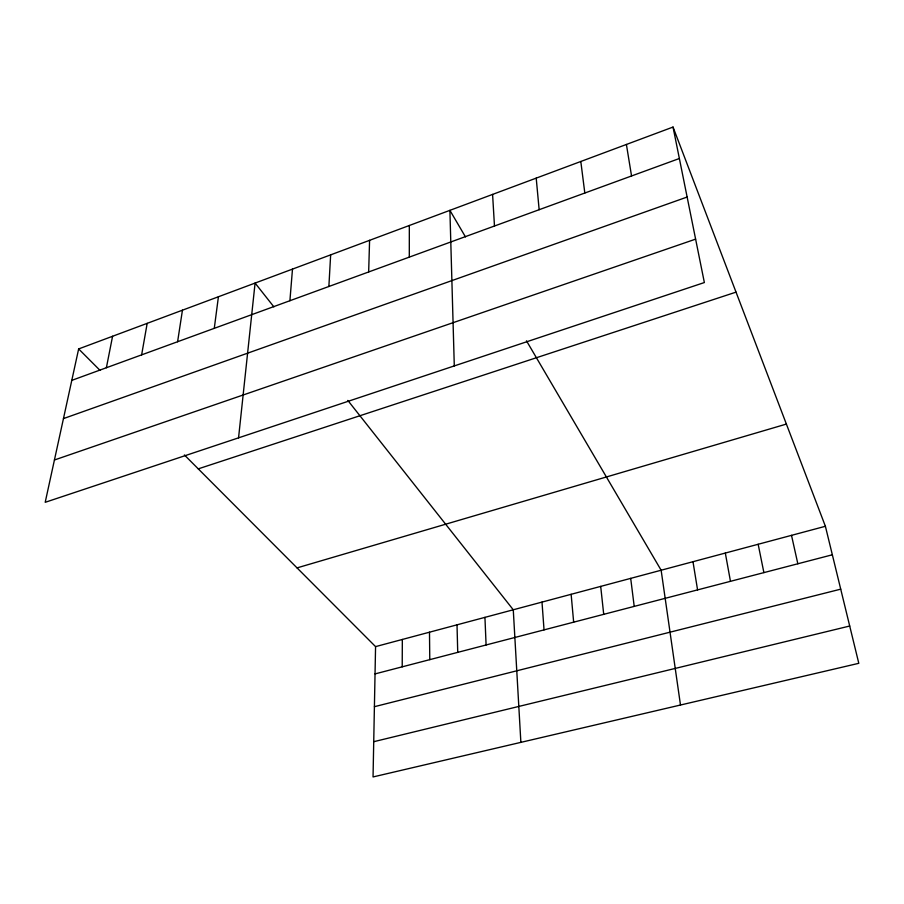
<?xml version="1.0" encoding="UTF-8"?>
<svg xmlns="http://www.w3.org/2000/svg" width="904" height="904" viewBox="0 0 904 904"><rect width="100%" height="100%" fill="white"/><g stroke="black" fill="none" stroke-linecap="round" stroke-linejoin="round"><path stroke-width="1.36" d="M409.297 257.12L409.331 225.492M402.212 666.836L402.337 639.456M184.393 454.949L375.567 646.62L373.047 776.943L858.8 663.31L825.397 526.286L673.028 127.057L78.648 348.933L45.2 502.308L704.363 282.545L673.028 127.057M368.662 271.957L369.589 240.328M328.875 286.489L330.649 254.86M289.901 300.727L292.489 269.109M238.554 437.841L255.086 283.065L273.878 306.851M214.282 328.333L218.418 296.761M177.602 341.735L182.45 310.174M141.634 354.865L147.182 323.349M106.378 367.736L112.582 336.254M71.789 380.369L679.367 158.505M63.449 418.597L687.13 197.038M54.421 460L695.605 239.142M198.258 468.86L736.025 292.139M297.032 567.893L786.39 424.078M375.567 646.62L825.397 526.286M375.036 673.909L832.347 554.785M374.403 706.691L840.72 589.159M373.725 741.698L849.715 626.02M78.648 348.933L99.994 370.335M347.814 400.416L513.269 609.782L520.873 742.353M465.47 236.893L449.898 210.349L454.294 365.917M526.467 340.797L661.14 570.232L680.486 705.018M791.509 535.349L797.836 563.78M758.162 544.276L763.891 572.616M725.324 553.056L730.466 581.328M626.404 144.459L631.546 175.964M692.984 561.712L697.572 589.894M580.809 161.488L584.82 193.027M630.698 578.368L634.212 606.403M600.697 586.402L603.714 614.347M536.208 178.133L539.146 209.705M571.136 594.301L573.656 622.178M541.993 602.098L544.038 629.885M492.59 194.416L494.477 226.023M484.939 617.364L486.092 644.981M457.017 624.833L457.729 652.372M429.49 632.201L429.773 659.649"/></g></svg>
